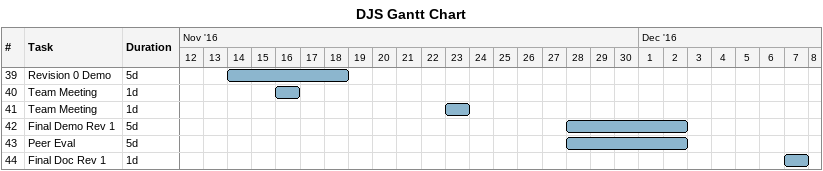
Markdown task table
DJS Gantt Chart

| ID | Task | Duration | Start | Finish |
|---|---|---|---|---|
| 39 | Revision 0 Demo | 5d | 2016-11-14 | 2016-11-18 |
| 40 | Team Meeting | 1d | 2016-11-16 | 2016-11-16 |
| 41 | Team Meeting | 1d | 2016-11-23 | 2016-11-23 |
| 42 | Final Demo Rev 1 | 5d | 2016-11-28 | 2016-12-02 |
| 43 | Peer Eval | 5d | 2016-11-28 | 2016-12-02 |
| 44 | Final Doc Rev 1 | 1d | 2016-12-07 | 2016-12-07 |
